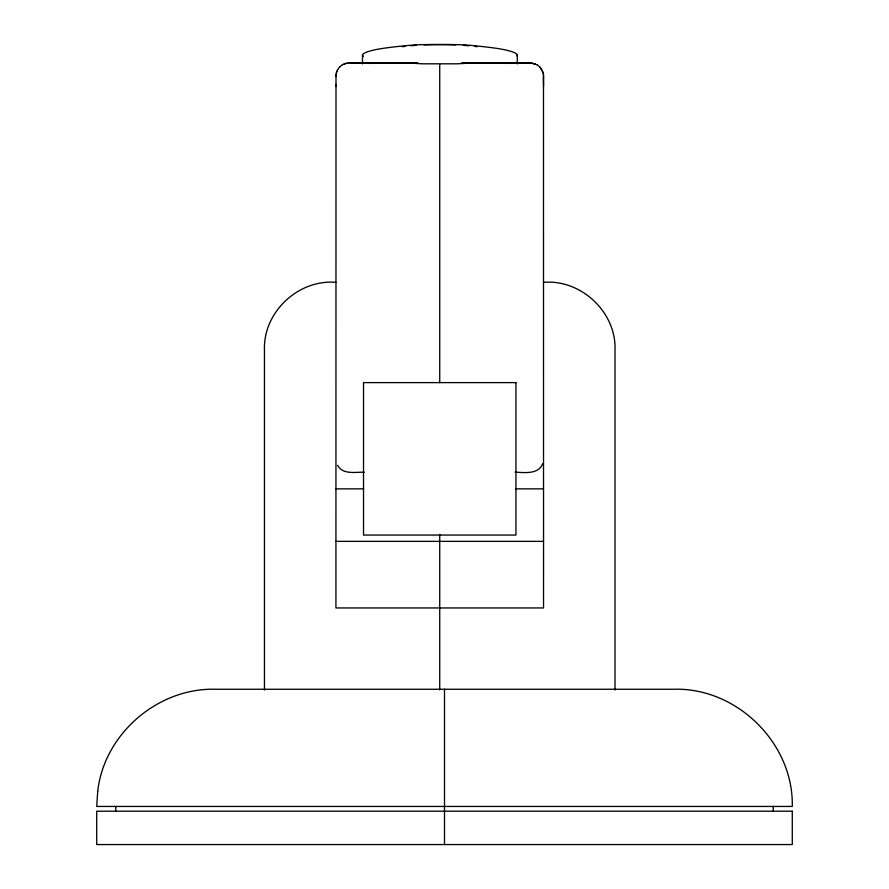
<?xml version="1.0" encoding="UTF-8"?>
<svg xmlns="http://www.w3.org/2000/svg" width="889" height="889" viewBox="0 0 889 889"><rect width="100%" height="100%" fill="white"/><g stroke="black" fill="none" stroke-linecap="round" stroke-linejoin="round"><path stroke-width="1.33" d="M335.931 76.421L335.998 74.665M335.931 86.233L335.998 84.466M336.842 71.242L335.998 74.754L335.931 607.954L543.546 607.954L543.479 74.665M336.309 73.009L337.598 69.642M542.634 463.736C538.523 474.748 524.166 472.492 515.164 472.192M337.598 69.731L339.698 66.819M339.698 66.908L342.476 64.641M342.476 64.741L347.466 62.93M344.054 63.941L345.732 63.363M347.466 63.019L417.797 62.808M424.031 44.883L430.643 44.728A23.147 0.811 0 0 1 449.123 44.728L455.746 44.883M461.68 62.808L530.244 62.808L536.989 64.741M349.233 62.897L373.913 62.897M505.563 62.897L530.244 62.897L535.411 63.941M335.931 282.346C298.126 279.102 262.766 312.506 264.466 350.522L264.466 690.064M543.546 282.346C581.35 279.102 616.699 312.506 615.01 350.522L615.01 690.064M364.312 472.192C355.667 471.981 342.721 474.959 337.598 465.336M335.931 488.861L363.612 488.861M515.864 488.861L543.546 488.861M335.931 541.357L543.546 541.357M536.989 64.641L539.767 66.908M539.767 66.819L543.168 73.009M540.923 68.253L541.879 69.731M542.634 71.242L543.479 74.754L543.546 86.233M773.219 806.445L773.219 811.201M362.49 63.952L362.49 55.085A1008.937 35.216 0 0 1 373.336 50.162A649.203 22.658 0 0 1 412.096 45.117A30.826 1.078 0 0 1 423.042 44.639L428.265 44.539A29.126 1.011 0 0 1 451.512 44.539L456.735 44.639A30.826 1.078 0 0 1 467.658 45.117A649.203 22.658 0 0 1 506.43 50.162A1008.937 35.216 0 0 1 517.287 55.085L517.287 63.952M444.5 689.253L444.5 844.55M439.733 64.541L439.733 382.637M439.733 534.445L439.733 689.842M115.781 806.445L115.781 811.201M517.287 55.085A1008.937 35.216 0 0 1 516.853 55.907M363.345 56.318A1008.937 35.216 0 0 1 362.49 55.085M463.358 45.306A642.68 22.425 0 0 1 468.792 45.806M474.859 46.417A642.68 22.425 0 0 1 477.393 46.695M402.373 46.695A642.68 22.425 0 0 1 404.917 46.417M410.974 45.806A642.68 22.425 0 0 1 416.408 45.306M370.146 63.519A1008.804 24.103 0 0 1 373.336 62.963L412.118 63.075A30.926 1.656 0 0 0 423.042 63.819L456.735 63.819A30.926 1.656 0 0 0 467.658 63.063L506.441 62.963A1008.804 24.103 0 0 1 509.619 63.519M97.723 791.143L96.723 806.445L792.277 806.445C793.699 743.071 736.525 687.13 673.373 689.253L215.583 689.253C157.975 687.641 104.28 733.714 97.723 791.143M515.953 382.614L363.523 382.614L363.523 535.056L515.953 535.056L515.953 382.614M792.277 811.201L96.723 811.201L96.723 844.55L792.277 844.55L792.277 811.201"/></g></svg>
